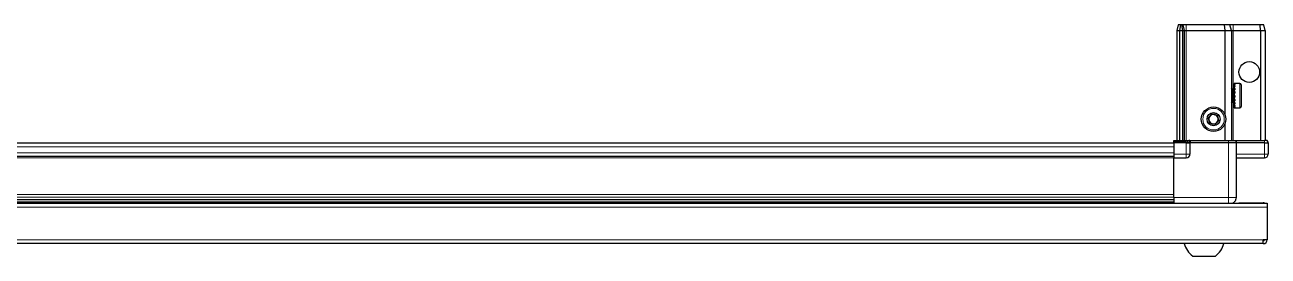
# Model space of a CAD drawing. Header units: millimetres. Extents: x 1256 to 5625, y -75 to 1869.
# Drawn here: x 2152 to 2812, y -75 to 47 of the extents above; entities that cross this region are included whole.
import ezdxf

# ---------------------------------------------------------------- set-up
doc = ezdxf.new("R2010")
doc.units = ezdxf.units.MM

msp = doc.modelspace()

# ---------------------------------------------------------------- linework, layer by layer
at = {"color": 7, "linetype": 'Continuous', "lineweight": 25}
for p, q in [((2764.79, 47.24), (2763.99, 44.24)), ((2765.94, 47.24), (2764.79, 47.24)), ((2765.94, 47.24), (2765.49, 44.24)), ((2766.44, 47.24), (2765.94, 47.24)), ((2766.44, 47.24), (2766.99, 44.24)), ((2767.18, 47.24), (2766.44, 47.24)), ((2767.18, 47.24), (2767.99, 44.24)), ((2768.99, 47.24), (2767.18, 47.24)), ((2789.16, 47.24), (2768.99, 47.24)), ((2789.16, 47.24), (2789.49, 44.24)), ((2792.18, 47.24), (2789.16, 47.24)), ((2792.99, 44.24), (2792.18, 47.24)), ((2793.99, 47.24), (2792.18, 47.24)), ((2808.33, 47.24), (2793.99, 47.24)), ((2808.49, 44.24), (2808.33, 47.24)), ((2810.18, 47.24), (2808.33, 47.24)), ((2810.99, 44.24), (2810.18, 47.24)), ((2763.99, 44.24), (2765.49, 44.24)), ((2763.99, 44.24), (2763.99, -14.06)), ((2765.49, 44.24), (2766.99, 44.24)), ((2765.49, 44.24), (2765.49, -14.06)), ((2766.99, 44.24), (2766.99, -14.06)), ((2766.99, 44.24), (2767.99, 44.24)), ((2767.99, 44.24), (2767.99, -14.06)), ((2767.99, 44.24), (2768.99, 44.24)), ((2768.99, 44.24), (2789.49, 44.24)), ((2789.49, 44.24), (2789.49, -0.26)), ((2789.49, 44.24), (2792.99, 44.24)), ((2792.99, 44.24), (2792.99, -14.06)), ((2792.99, 44.24), (2793.99, 44.24)), ((2793.99, 44.24), (2808.49, 44.24)), ((2808.49, 44.24), (2808.49, -14.06)), ((2808.49, 44.24), (2810.99, 44.24)), ((2810.99, 44.24), (2810.99, -14.06)), ((2793.02, 13.74), (2792.99, 13.74)), ((2793.5, 13.05), (2793.02, 13.74)), ((2793.02, 13.74), (2793.02, 5.74)), ((2793.99, 13.74), (2793.5, 13.05)), ((2793.99, 13.74), (2793.99, 5.74)), ((2794.49, 14.14), (2794.39, 14.14)), ((2794.39, 14.14), (2794.39, 5.34)), ((2797.39, 16.24), (2794.49, 16.24)), ((2794.99, 16.24), (2794.49, 16.24)), ((2794.49, 16.24), (2794.49, 16.19)), ((2794.49, 16.19), (2794.49, 15.9)), ((2794.99, 16.19), (2794.49, 16.19)), ((2794.99, 15.9), (2794.49, 15.9)), ((2794.49, 15.9), (2794.49, 15.63)), ((2794.99, 15.63), (2794.49, 15.63)), ((2794.49, 15.63), (2794.49, 14.97)), ((2794.99, 14.97), (2794.49, 14.97)), ((2794.49, 14.97), (2794.49, 14.49)), ((2794.49, 14.49), (2794.49, 13.52)), ((2794.99, 14.49), (2794.49, 14.49)), ((2794.99, 13.52), (2794.49, 13.52)), ((2794.49, 13.52), (2794.49, 12.89)), ((2794.99, 16.19), (2794.99, 16.24)), ((2794.99, 15.63), (2794.99, 15.9)), ((2794.99, 14.49), (2794.99, 14.97)), ((2794.99, 12.89), (2794.99, 13.52)), ((2798.19, 15.44), (2798.19, 4.04)), ((2793.5, 13.05), (2793.5, 6.43)), ((2794.49, 12.89), (2794.49, 11.7)), ((2794.99, 12.89), (2794.49, 12.89)), ((2794.99, 11.7), (2794.49, 11.7)), ((2794.49, 11.7), (2794.49, 11.06)), ((2794.99, 11.06), (2794.49, 11.06)), ((2794.49, 10.98), (2794.49, 9.69)), ((2794.99, 10.98), (2794.49, 10.98)), ((2794.99, 9.69), (2794.49, 9.69)), ((2794.99, 9.2), (2794.49, 9.2)), ((2794.49, 9.2), (2794.49, 8.95)), ((2794.49, 8.95), (2794.49, 7.68)), ((2794.99, 8.95), (2794.49, 8.95)), ((2794.99, 7.68), (2794.49, 7.68)), ((2794.49, 7.68), (2794.49, 6.99)), ((2794.49, 6.99), (2794.49, 5.88)), ((2794.99, 6.99), (2794.49, 6.99)), ((2794.99, 10.98), (2794.99, 11.7)), ((2794.99, 8.95), (2794.99, 9.69)), ((2794.99, 6.99), (2794.99, 7.68)), ((2792.99, 5.74), (2793.02, 5.74)), ((2793.02, 5.74), (2793.5, 6.43)), ((2793.5, 6.43), (2793.99, 5.74)), ((2794.39, 5.34), (2794.49, 5.34)), ((2794.99, 5.88), (2794.49, 5.88)), ((2794.49, 5.88), (2794.49, 5.31)), ((2794.49, 5.31), (2794.49, 4.45)), ((2794.99, 5.31), (2794.49, 5.31)), ((2794.99, 4.45), (2794.49, 4.45)), ((2794.49, 4.45), (2794.49, 4.05)), ((2794.49, 4.05), (2794.49, 3.54)), ((2794.99, 4.05), (2794.49, 4.05)), ((2794.99, 3.54), (2794.49, 3.54)), ((2794.49, 3.54), (2794.49, 3.36)), ((2794.49, 3.36), (2794.49, 3.24)), ((2794.99, 3.36), (2794.49, 3.36)), ((2794.49, 3.24), (2797.39, 3.24)), ((2794.99, 5.31), (2794.99, 5.88)), ((2794.99, 4.05), (2794.99, 4.45)), ((2794.99, 3.36), (2794.99, 3.54)), ((2789.49, -5.26), (2789.49, -14.06)), ((2762.49, -15.41), (2122.49, -15.41)), ((2762.49, -14.06), (2770.31, -14.06)), ((2762.49, -14.93), (2762.49, -14.06)), ((2762.49, -15.26), (2762.49, -14.93)), ((2768.99, -14.93), (2762.49, -14.93)), ((2768.99, -15.26), (2762.49, -15.26)), ((2762.49, -15.26), (2762.49, -21.26)), ((2768.99, -15.26), (2770.99, -15.26)), ((2770.99, -15.26), (2768.99, -15.26)), ((2770.99, -14.06), (2770.31, -14.06)), ((2770.99, -15.26), (2770.99, -14.06)), ((2770.99, -14.06), (2771.19, -14.06)), ((2771.19, -15.26), (2770.99, -15.26)), ((2770.99, -15.26), (2770.99, -21.26)), ((2771.19, -14.06), (2791.49, -14.06)), ((2791.49, -15.26), (2771.19, -15.26)), ((2791.49, -14.06), (2795.49, -14.06)), ((2795.49, -15.26), (2791.49, -15.26)), ((2795.49, -15.26), (2795.49, -14.06)), ((2795.49, -14.06), (2795.69, -14.06)), ((2795.69, -15.26), (2795.49, -15.26)), ((2795.49, -15.26), (2795.49, -44.26)), ((2795.69, -14.06), (2810.49, -14.06)), ((2810.49, -15.26), (2795.69, -15.26)), ((2811.99, -14.06), (2810.49, -14.06)), ((2810.49, -15.26), (2812.49, -15.26)), ((2812.49, -14.93), (2811.99, -14.06)), ((2812.49, -14.93), (2811.99, -14.06)), ((2812.49, -15.26), (2812.49, -14.93)), ((2812.49, -15.26), (2812.49, -14.93)), ((2812.49, -15.26), (2812.49, -15.26)), ((2812.49, -15.26), (2812.49, -21.26)), ((2762.49, -22.61), (2122.49, -22.61)), ((2762.49, -21.26), (2762.49, -23.26)), ((2762.49, -23.26), (2768.99, -23.26)), ((2762.49, -44.26), (2762.49, -23.26)), ((2795.49, -23.26), (2810.49, -23.26)), ((1462.49, -45.29), (2762.49, -45.29)), ((1462.49, -45.32), (2762.49, -45.32)), ((1412.99, -47.26), (2811.99, -47.26)), ((2736.37, -47.11), (1488.61, -47.11)), ((2730.99, -47.26), (2730.99, -47.11)), ((2731.16, -47.26), (2731.16, -47.11)), ((2731.37, -47.26), (2731.37, -47.11)), ((2731.93, -47.26), (2731.93, -47.11)), ((2732.35, -47.26), (2732.35, -47.11)), ((2733.25, -47.26), (2733.25, -47.11)), ((2733.83, -47.26), (2733.83, -47.11)), ((2734.98, -47.26), (2734.98, -47.11)), ((2735.67, -47.26), (2735.67, -47.11)), ((2736.95, -47.11), (2736.37, -47.11)), ((2736.95, -47.26), (2736.95, -47.11)), ((2736.96, -47.11), (2736.95, -47.11)), ((2737.69, -47.11), (2736.96, -47.11)), ((2737.13, -47.26), (2737.13, -47.11)), ((2737.63, -47.26), (2737.63, -47.11)), ((2737.69, -47.26), (2737.69, -47.11)), ((2738.61, -47.11), (2737.69, -47.11)), ((2737.69, -47.11), (2737.69, -47.11)), ((2762.49, -47.11), (2738.61, -47.11)), ((2738.98, -47.26), (2738.98, -47.11)), ((2739.69, -47.26), (2739.69, -47.11)), ((2740.86, -47.26), (2740.86, -47.11)), ((2741.47, -47.26), (2741.47, -47.11)), ((2742.41, -47.26), (2742.41, -47.11)), ((2742.86, -47.26), (2742.86, -47.11)), ((2743.48, -47.26), (2743.48, -47.11)), ((2743.73, -47.26), (2743.73, -47.11)), ((2743.97, -47.26), (2743.97, -47.11)), ((2743.99, -47.26), (2743.99, -47.11)), ((2796.99, -47.16), (2809.89, -47.16)), ((2796.99, -47.16), (2796.99, -47.26)), ((2811.99, -47.26), (2811.99, -49.36)), ((2811.99, -49.36), (2811.99, -66.66)), ((2809.89, -68.76), (1415.09, -68.76)), ((2811.99, -66.66), (2809.89, -66.66)), ((2809.89, -68.76), (2809.89, -66.66)), ((2772.49, -75.36), (2784.49, -75.36))]:
    msp.add_line(p, q, dxfattribs=at)
at = {"color": 8, "linetype": 'Continuous', "lineweight": 18}
for p, q in [((2768.99, 47.24), (2768.99, 44.24)), ((2793.99, 44.24), (2793.99, 47.24)), ((2768.99, 44.24), (2768.99, -14.06)), ((2793.99, 44.24), (2793.99, 13.74)), ((2797.39, 16.24), (2797.39, 3.24)), ((2793.99, 5.74), (2793.99, -14.06)), ((2762.49, -17.41), (2122.49, -17.41)), ((2768.99, -15.26), (2768.99, -14.93)), ((2768.99, -15.26), (2768.99, -21.26)), ((2771.19, -14.06), (2771.19, -15.26)), ((2791.49, -15.26), (2791.49, -14.06)), ((2791.49, -15.26), (2791.49, -44.26)), ((2795.69, -14.06), (2795.69, -15.26)), ((2810.49, -15.26), (2810.49, -14.06)), ((2810.49, -15.26), (2810.49, -21.26)), ((2762.49, -20.61), (2122.49, -20.61)), ((2762.49, -23.26), (2122.49, -23.26)), ((2768.99, -21.26), (2762.49, -21.26)), ((2770.99, -21.26), (2768.99, -21.26)), ((2768.99, -21.26), (2768.99, -23.26)), ((2810.49, -21.26), (2795.49, -21.26)), ((2812.49, -21.26), (2810.49, -21.26)), ((2810.49, -23.26), (2810.49, -21.26)), ((1462.49, -42.67), (2762.49, -42.67)), ((2762.49, -44.08), (1462.49, -44.08)), ((2791.49, -44.26), (2762.49, -44.26)), ((2811.99, -49.36), (1412.99, -49.36)), ((1462.49, -46.53), (2762.49, -46.53)), ((2809.89, -47.26), (2809.89, -47.16)), ((2809.89, -66.66), (1415.09, -66.66))]:
    msp.add_line(p, q, dxfattribs=at)
at = {"color": 7, "linetype": 'Continuous', "lineweight": 25, "flags": 128}
msp.add_lwpolyline([(2810.53, -47.26), (2810.3, -47.2), (2809.89, -47.16)], dxfattribs=at)
at = {"color": 7, "linetype": 'Continuous', "lineweight": 25}
for centre, radius in [((2802.49, 22.24), 5.5), ((2783.49, -2.76), 6.5), ((2783.49, -2.76), 3.46)]:
    msp.add_circle(centre, radius, dxfattribs=at)
at = {"color": 8, "linetype": 'Continuous', "lineweight": 18}
msp.add_circle((2783.49, -2.76), 5.7, dxfattribs=at)
at = {"color": 7, "linetype": 'Continuous', "lineweight": 25}
for centre, radius, start, end in [((2793.99, 14.14), 0.4, 270, 360), ((2797.39, 15.44), 0.8, 360, 90), ((2793.99, 5.34), 0.4, 0, 90), ((2797.39, 4.04), 0.8, 270, 0), ((2783.49, -2.76), 2.5, 134.67671, 194.67671), ((2783.49, -2.76), 2.5, 194.67671, 254.67671), ((2783.49, -2.76), 2.5, 74.67671, 134.67671), ((2783.49, -2.76), 2.5, 254.67671, 314.67671), ((2783.49, -2.76), 2.5, 14.67671, 74.67671), ((2783.49, -2.76), 2.5, 314.67671, 14.67671), ((2768.99, -21.26), 2, 270, 0), ((2810.49, -21.26), 2, 270, 0), ((2779.51, -65.74), 11.91, 194.70035, 233.8734), ((2777.46, -65.74), 11.91, 306.1266, 345.29965), ((2809.89, -66.66), 2.1, 270, 0), ((2809.89, -66.66), 0.6, 270, 0)]:
    msp.add_arc(centre, radius, start, end, dxfattribs=at)
msp.add_ellipse((2768.99, -11.47), major_axis=(0, 3.46), ratio=0.57735, start_param=3.141593, end_param=3.864327, dxfattribs=at)
for points, knots in [([(2780.7, -2), (2781.07, -1.64), (2781.76, -0.96), (2782.44, -0.29), (2782.76, 0.03)], [0, 0, 0, 0, 0.5346859, 1, 1, 1, 1]), ([(2782.76, 0.03), (2783.25, -0.11), (2784.18, -0.36), (2785.11, -0.62), (2785.54, -0.73)], [0, 0, 0, 0, 0.534686, 1, 1, 1, 1]), ([(2781.44, -4.79), (2781.35, -4.46), (2781.14, -3.66), (2780.89, -2.7), (2780.74, -2.12), (2780.7, -2)], [0, 0, 0, 0, 0.362901, 0.866875, 1, 1, 1, 1]), ([(2784.22, -5.56), (2783.72, -5.42), (2782.79, -5.17), (2781.87, -4.91), (2781.44, -4.79)], [0, 0, 0, 0, 0.534686, 1, 1, 1, 1]), ([(2786.27, -3.53), (2785.91, -3.89), (2785.22, -4.57), (2784.54, -5.24), (2784.22, -5.56)], [0, 0, 0, 0, 0.534686, 1, 1, 1, 1]), ([(2785.54, -0.73), (2785.57, -0.86), (2785.72, -1.43), (2785.98, -2.4), (2786.19, -3.19), (2786.27, -3.53)], [0, 0, 0, 0, 0.133125, 0.637099, 1, 1, 1, 1]), ([(2762.49, -44.26), (2762.49, -44.66), (2762.49, -45.45), (2762.49, -46.47), (2762.49, -47.1), (2762.49, -47.25), (2762.49, -47.26)], [0, 0, 0, 0, 0.3255201, 0.6510403, 0.9765604, 1, 1, 1, 1]), ([(2795.49, -44.26), (2795.44, -44.7), (2795.37, -45.38), (2794.93, -46.2), (2794.48, -46.75), (2794.07, -47.11), (2793.81, -47.24), (2793.77, -47.26)], [0, 0, 0, 0, 0.363018, 0.558438, 0.758004, 0.95757, 1, 1, 1, 1])]:
    msp.add_open_spline(points, degree=3, knots=knots, dxfattribs=at)
at = {"color": 8, "linetype": 'Continuous', "lineweight": 18}
msp.add_open_spline([(2791.49, -44.26), (2791.49, -44.7), (2791.49, -45.38), (2791.49, -46.2), (2791.49, -46.75), (2791.49, -47.11), (2791.49, -47.24), (2791.49, -47.26)], degree=3, knots=[0, 0, 0, 0, 0.3630185, 0.5584377, 0.7580039, 0.9575702, 1, 1, 1, 1], dxfattribs=at)
msp.add_open_spline([(2795.49, -44.26), (2795.43, -44.26), (2795.31, -44.26), (2794.38, -44.26), (2793.06, -44.26), (2792.01, -44.26), (2791.49, -44.26)], degree=3, dxfattribs=at)

doc.saveas('drawing.dxf')
